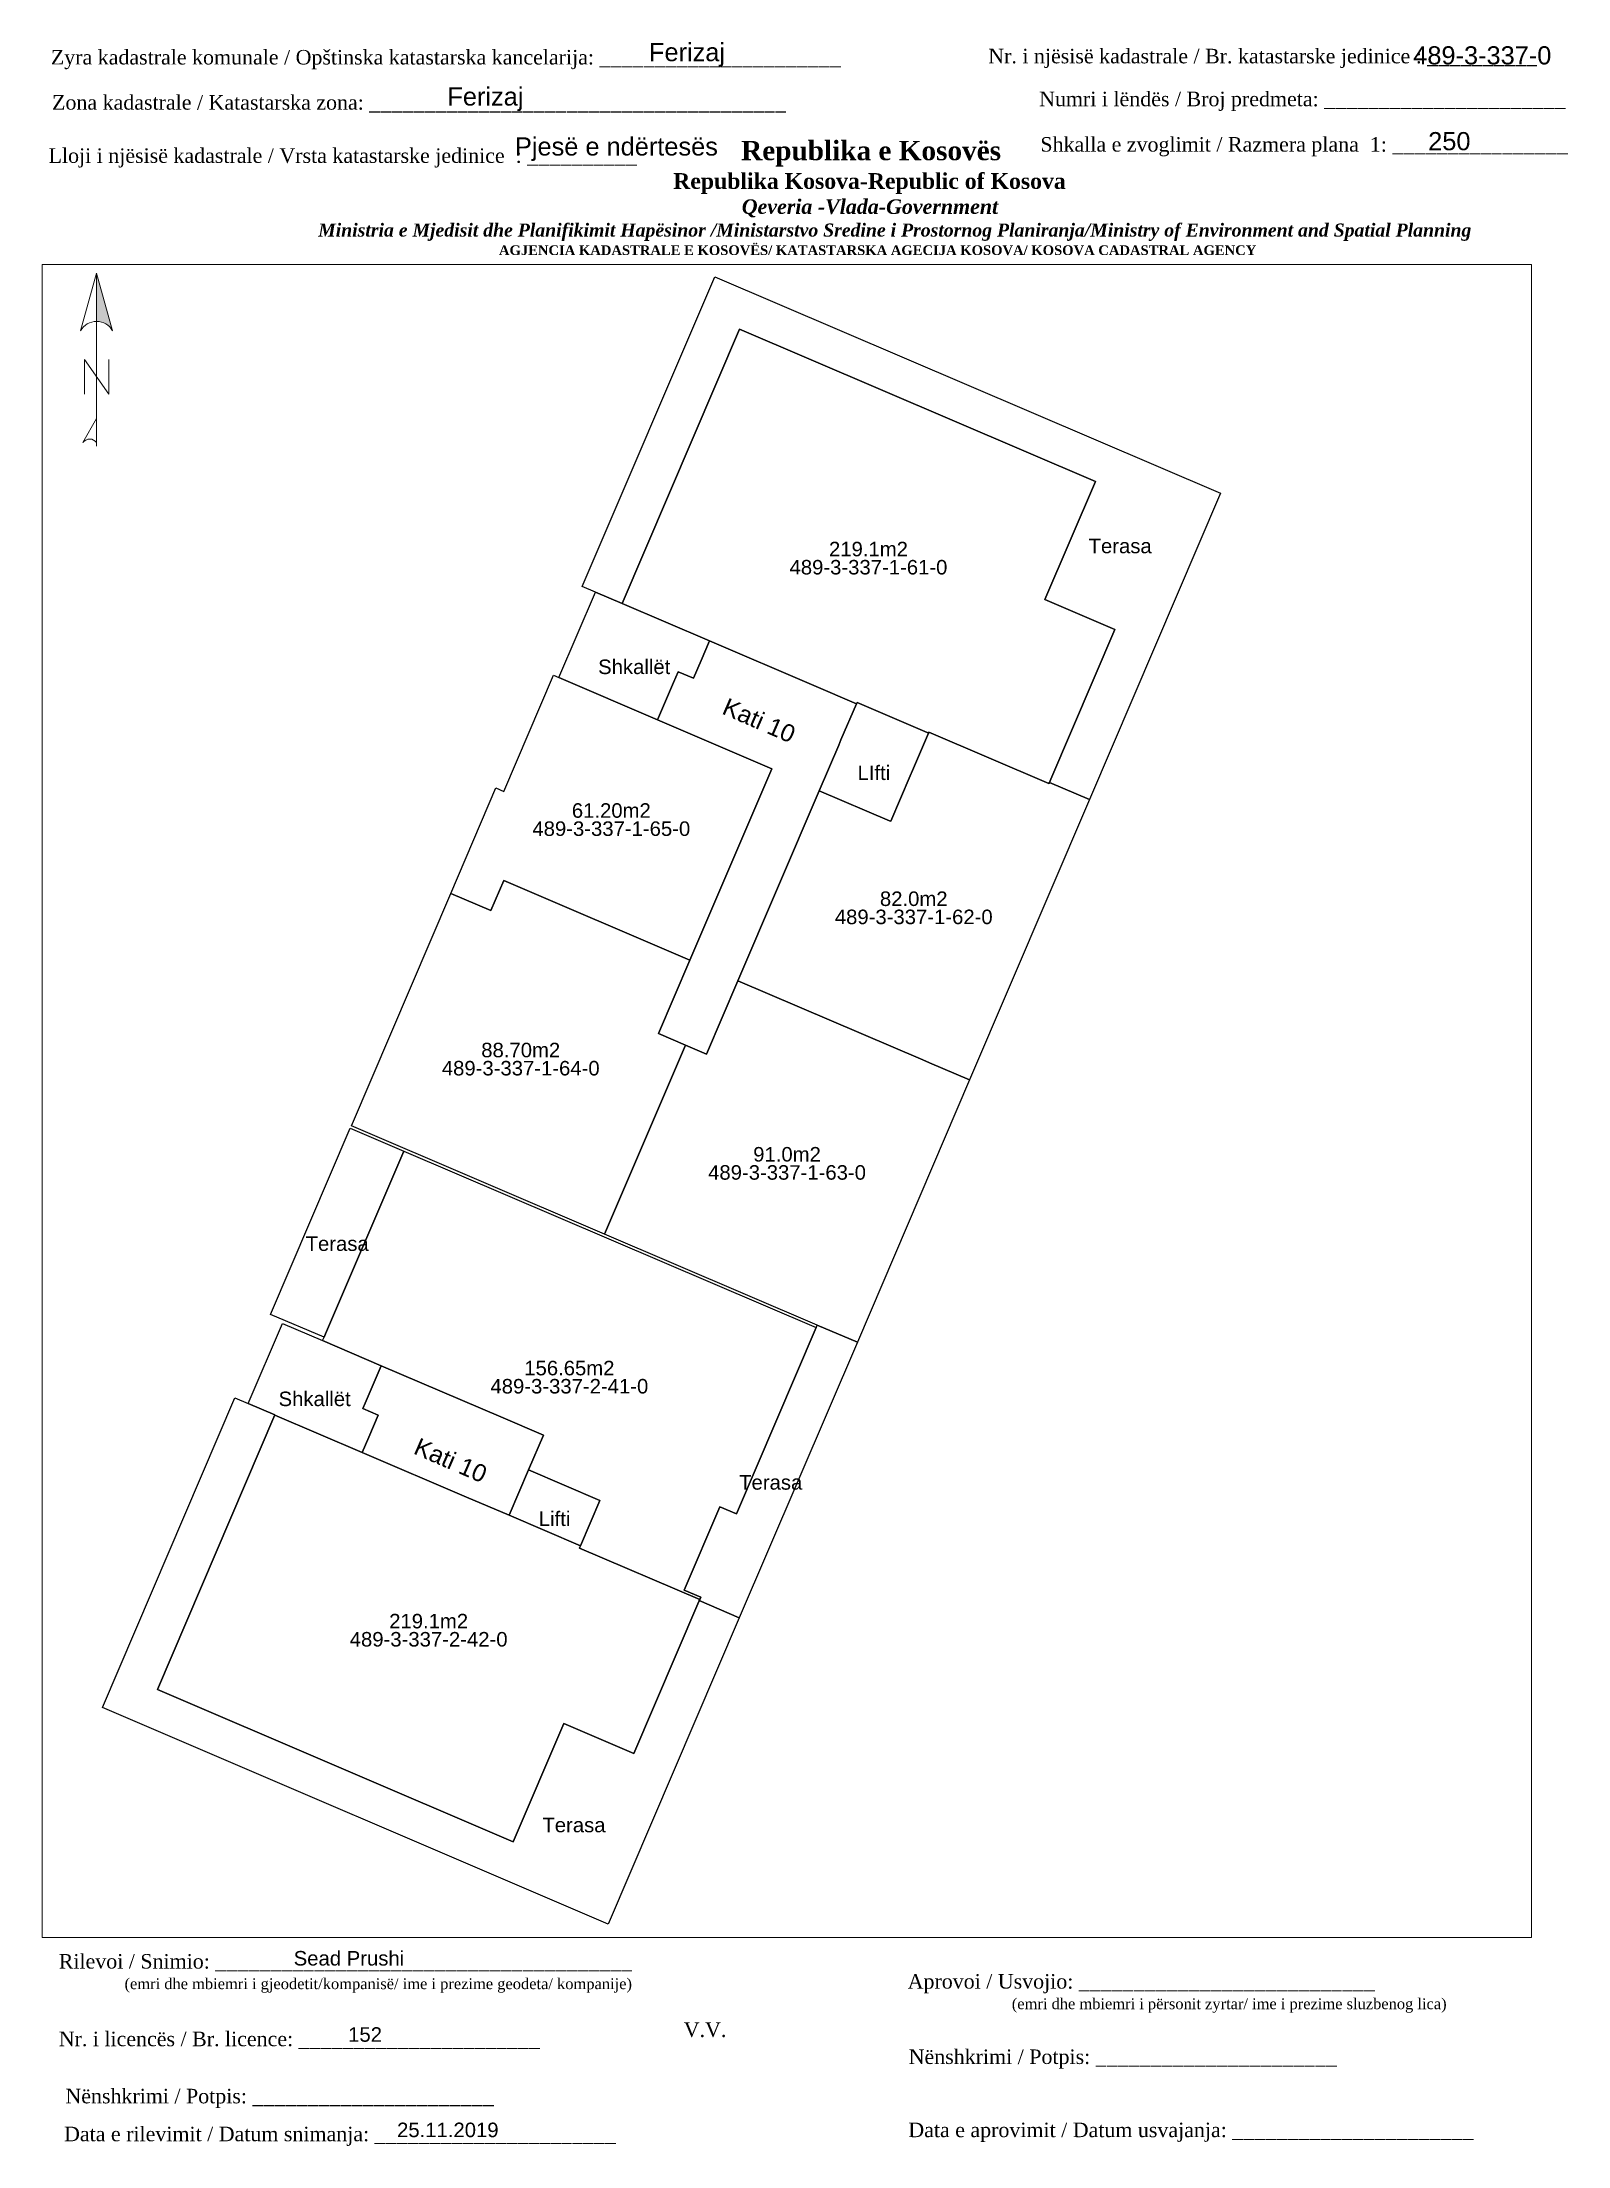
# Paper-space layout '10' of a CAD drawing. Header units: metres, sheet in millimetres. Extents: x 0 to 211, y 2 to 291.
# The model-space entities are those that its viewports show. They can reach past a viewport. Long polylines and large blocks are cut down to what shows.
import ezdxf
from ezdxf.enums import TextEntityAlignment as Align

# ---------------------------------------------------------------- set-up
doc = ezdxf.new("R2010")
doc.units = ezdxf.units.M
doc.layers.get('0').update_dxf_attribs({"lineweight": 0})
for name, color, linetype, lineweight in [('Etazha', 7, 'Continuous', 0), ('Korniza e jashtme', 7, 'Continuous', 0), ('Korniza e jashtme txt', 7, 'Continuous', 0)]:
    doc.layers.add(name, color=color, linetype=linetype, lineweight=lineweight)
for name, color, linetype in [('Kati_10_Unioni_337_Feriza', 7, 'Continuous'), ('nr njesise', 7, 'Continuous'), ('siperfaaqet e njesive', 7, 'Continuous')]:
    doc.layers.add(name, color=color, linetype=linetype)
doc.styles.get("Standard").update_dxf_attribs({"font": 'arial.ttf'})

# ---------------------------------------------------------------- blocks, each defined once
blk = doc.blocks.new('*U54')
at = {"linetype": 'ByBlock', "lineweight": -2}
blk.add_hatch(color=0, dxfattribs=at).paths.add_polyline_path([(0, 562), (0, 301, -0.269143), (87, 250)])
at = {"color": 0, "linetype": 'ByBlock', "lineweight": -2}
for points in [[(87, 250, 0.580323), (-87, 250), (0, 562), (87, 250), (0, 562), (0, 300)], [(0, -356, 0.5), (-75, -356), (0, -225)]]:
    blk.add_lwpolyline(points, format="xyb", dxfattribs=at)
for points in [[(0, -375), (0, 562)], [(-66, -94), (-66, 94), (66, -94), (66, 94)]]:
    blk.add_lwpolyline(points, dxfattribs=at)

msp = doc.modelspace()

# ---------------------------------------------------------------- linework, layer by layer
at = {"layer": 'Kati_10_Unioni_337_Feriza'}
for points in [[(7511893.3739, 4693147.6176), (7511888.8615, 4693137.0738), (7511887.4801, 4693137.6583), (7511887.5293, 4693137.7732), (7511889.7327, 4693142.9219), (7511887.3194, 4693143.9547), (7511889.0622, 4693148.0271), (7511876.8119, 4693153.2697), (7511872.7635, 4693143.8203), (7511871.8479, 4693144.2122), (7511871.3882, 4693144.409), (7511875.9522, 4693155.0734), (7511893.3739, 4693147.6176)], [(7511889.7327, 4693142.9219), (7511887.5293, 4693137.7732), (7511887.4801, 4693137.6583), (7511887.4643, 4693137.6215), (7511883.3273, 4693139.392), (7511883.3135, 4693139.3598), (7511883.2675, 4693139.3795), (7511880.8542, 4693140.4123), (7511880.8345, 4693140.3663), (7511879.3636, 4693140.9958), (7511875.7735, 4693142.5322), (7511872.7673, 4693143.8187), (7511872.7635, 4693143.8203), (7511876.8119, 4693153.2697), (7511889.0622, 4693148.0271), (7511887.3194, 4693143.9547), (7511889.7327, 4693142.9219)], [(7511872.7635, 4693143.8203), (7511872.7673, 4693143.8187), (7511875.7735, 4693142.5322), (7511875.4863, 4693141.8611), (7511875.2227, 4693141.2451), (7511874.6895, 4693141.4733), (7511874.5321, 4693141.1056), (7511873.9813, 4693139.8185), (7511870.5889, 4693141.2703), (7511871.8479, 4693144.2122), (7511872.7635, 4693143.8203)], [(7511879.3636, 4693140.9958), (7511880.8345, 4693140.3663), (7511880.3016, 4693139.121), (7511880.2229, 4693138.9371), (7511879.5541, 4693137.3742), (7511876.753, 4693130.829), (7511875.6729, 4693128.3052), (7511874.942, 4693128.618), (7511874.0181, 4693129.0134), (7511875.0981, 4693131.5371), (7511877.9207, 4693138.1326), (7511873.9813, 4693139.8185), (7511874.5321, 4693141.1056), (7511874.6895, 4693141.4733), (7511875.2227, 4693141.2451), (7511875.4863, 4693141.8611), (7511875.7735, 4693142.5322), (7511879.3636, 4693140.9958)], [(7511870.5889, 4693141.2703), (7511873.9813, 4693139.8185), (7511877.9207, 4693138.1326), (7511875.0981, 4693131.5371), (7511868.6855, 4693134.2811), (7511868.243, 4693133.247), (7511866.87, 4693133.8346), (7511866.864, 4693133.8372), (7511868.4181, 4693137.4686), (7511868.6939, 4693137.3506), (7511870.405, 4693141.349), (7511870.5889, 4693141.2703)], [(7511882.6822, 4693137.8846), (7511882.0133, 4693136.3218), (7511881.9673, 4693136.3414), (7511879.5541, 4693137.3742), (7511880.2229, 4693138.9371), (7511880.3016, 4693139.121), (7511880.8345, 4693140.3663), (7511880.8542, 4693140.4123), (7511883.2675, 4693139.3795), (7511883.3135, 4693139.3598), (7511882.7609, 4693138.0685), (7511882.6822, 4693137.8846)], [(7511887.4643, 4693137.6215), (7511887.4801, 4693137.6583), (7511888.8615, 4693137.0738), (7511884.7316, 4693127.4172), (7511883.3514, 4693128.0076), (7511883.3492, 4693128.0059), (7511883.1194, 4693128.1042), (7511876.753, 4693130.829), (7511879.5541, 4693137.3742), (7511881.9673, 4693136.3414), (7511882.0133, 4693136.3218), (7511882.6822, 4693137.8846), (7511882.7609, 4693138.0685), (7511883.3135, 4693139.3598), (7511883.3273, 4693139.392), (7511887.4643, 4693137.6215)], [(7511875.0981, 4693131.5371), (7511874.0181, 4693129.0134), (7511874.942, 4693128.618), (7511872.1564, 4693122.109), (7511863.4471, 4693125.8362), (7511866.87, 4693133.8346), (7511868.243, 4693133.247), (7511868.6855, 4693134.2811), (7511875.0981, 4693131.5371)], [(7511883.1194, 4693128.1042), (7511883.3492, 4693128.0059), (7511883.3514, 4693128.0076), (7511884.7316, 4693127.4172), (7511880.8658, 4693118.3818), (7511879.4836, 4693118.9733), (7511872.1564, 4693122.109), (7511874.942, 4693128.618), (7511875.6729, 4693128.3052), (7511876.753, 4693130.829), (7511883.1194, 4693128.1042)], [(7511865.2425, 4693124.965), (7511862.5474, 4693118.6674), (7511862.4982, 4693118.5525), (7511860.6595, 4693119.3394), (7511863.4038, 4693125.7519), (7511865.2425, 4693124.965)], [(7511879.4464, 4693118.8863), (7511876.7002, 4693112.4692), (7511876.1256, 4693112.7151), (7511874.898, 4693109.8468), (7511875.4722, 4693109.5999), (7511875.4392, 4693109.5227), (7511871.3021, 4693111.2932), (7511871.2975, 4693111.2952), (7511871.3113, 4693111.3274), (7511871.331, 4693111.3733), (7511871.9998, 4693112.9362), (7511869.5452, 4693113.9867), (7511870.0562, 4693115.1808), (7511868.5854, 4693115.8107), (7511864.4623, 4693117.5758), (7511862.449, 4693118.4376), (7511862.4982, 4693118.5525), (7511862.5474, 4693118.6674), (7511865.2425, 4693124.965), (7511879.4464, 4693118.8863)], [(7511862.449, 4693118.4376), (7511864.4623, 4693117.5758), (7511863.9116, 4693116.2889), (7511863.8329, 4693116.105), (7511864.3661, 4693115.8768), (7511864.0396, 4693115.1138), (7511863.8153, 4693114.5897), (7511860.809, 4693115.8763), (7511860.8053, 4693115.8779), (7511859.8897, 4693116.2697), (7511861.07, 4693119.0278), (7511862.449, 4693118.4376)], [(7511880.8658, 4693118.3818), (7511876.8, 4693108.89), (7511875.4235, 4693109.4859), (7511875.4392, 4693109.5227), (7511875.4722, 4693109.5999), (7511874.898, 4693109.8468), (7511876.1256, 4693112.7151), (7511876.7002, 4693112.4692), (7511879.4464, 4693118.8863), (7511879.4836, 4693118.9733), (7511880.8658, 4693118.3818)], [(7511868.5854, 4693115.8107), (7511870.0562, 4693115.1808), (7511869.5452, 4693113.9867), (7511868.8763, 4693112.4238), (7511867.4054, 4693113.0533), (7511863.8153, 4693114.5897), (7511864.0396, 4693115.1138), (7511864.3661, 4693115.8768), (7511863.8329, 4693116.105), (7511863.9116, 4693116.2889), (7511864.4623, 4693117.5758), (7511868.5854, 4693115.8107)], [(7511856.7644, 4693106.4254), (7511869.0147, 4693101.1827), (7511870.7575, 4693105.2551), (7511873.1708, 4693104.2223), (7511875.3743, 4693109.371), (7511875.4211, 4693109.4802), (7511875.4235, 4693109.4859), (7511876.8, 4693108.89), (7511872.2877, 4693098.3462), (7511854.8661, 4693105.802), (7511859.43, 4693116.4664), (7511859.8897, 4693116.2697), (7511860.8053, 4693115.8779), (7511856.7644, 4693106.4254)], [(7511875.3743, 4693109.371), (7511873.1708, 4693104.2223), (7511870.7575, 4693105.2551), (7511869.0147, 4693101.1827), (7511856.7644, 4693106.4254), (7511860.8053, 4693115.8779), (7511860.809, 4693115.8763), (7511863.8153, 4693114.5897), (7511867.4054, 4693113.0533), (7511868.8763, 4693112.4238), (7511871.331, 4693111.3733), (7511871.3113, 4693111.3274), (7511871.2975, 4693111.2952), (7511871.3021, 4693111.2932), (7511875.4392, 4693109.5227), (7511875.4235, 4693109.4859), (7511875.4211, 4693109.4802), (7511875.3743, 4693109.371)], [(7511871.9998, 4693112.9362), (7511871.331, 4693111.3733), (7511868.8763, 4693112.4238), (7511869.5452, 4693113.9867), (7511871.9998, 4693112.9362)]]:
    msp.add_lwpolyline(points, close=True, dxfattribs=at)

# ---------------------------------------------------------------- texts
at = {"layer": 'Etazha', "char_height": 0.6, "attachment_point": 1, "rotation": 336.5815982}
for insert in [(7511876.40434, 4693140.58888), (7511865.78148, 4693115.1117)]:
    msp.add_mtext_dynamic_manual_height_columns('Kati 10', width=5.1908266, gutter_width=1, heights=[0], dxfattribs=dict(at, insert=insert))
at = {"layer": 'nr njesise'}
for s, p in [('Terasa', (7511889.91545, 4693145.55106)), ('489-3-337-1-61-0', (7511881.2481, 4693144.8206)), ('Shkallët', (7511873.1812, 4693141.39035)), ('LIfti', (7511881.4338, 4693137.74205)), ('489-3-337-1-65-0', (7511872.39235, 4693135.81805)), ('489-3-337-1-62-0', (7511882.80725, 4693132.7796)), ('489-3-337-1-64-0', (7511869.2726, 4693127.57005)), ('489-3-337-1-63-0', (7511878.444, 4693123.9804)), ('Terasa', (7511862.951, 4693121.5272)), ('489-3-337-2-41-0', (7511870.9477, 4693116.61885)), ('Shkallët', (7511862.176, 4693116.18375)), ('Terasa', (7511877.8819, 4693113.30665)), ('Lifti', (7511870.43805, 4693112.055)), ('489-3-337-2-42-0', (7511866.1018, 4693107.9053)), ('Terasa', (7511871.10613, 4693101.50957))]:
    msp.add_text(s, height=0.5, dxfattribs=at).set_placement(p, align=Align.CENTER)
at = {"layer": 'siperfaaqet e njesive'}
for s, p in [('219.1m2', (7511881.2481, 4693145.4456)), ('61.20m2', (7511872.39235, 4693136.44305)), ('82.0m2', (7511882.80725, 4693133.4046)), ('88.70m2', (7511869.2726, 4693128.19505)), ('91.0m2', (7511878.444, 4693124.6054)), ('156.65m2', (7511870.9477, 4693117.24385)), ('219.1m2', (7511866.1018, 4693108.5303))]:
    msp.add_text(s, height=0.5, dxfattribs=at).set_placement(p, align=Align.CENTER)

psp = doc.layouts.new('10')

# ---------------------------------------------------------------- block references
at = {"xscale": 0.0254, "yscale": 0.0254, "zscale": 0.0254}
psp.add_blockref('*U54', (7.95, 245.33), dxfattribs=at)

# ---------------------------------------------------------------- texts
at = {"layer": 'Korniza e jashtme txt', "attachment_point": 1}
for s, insert, char_height, width in [('{\\fTimes New Roman|b0|i0|c0|p18; Zyra kadastrale komunale / Opštinska katastarska kancelarija: ______________________}', (0.89, 290.36), 2, 114.6874), ('Ferizaj', (84.04, 291.31), 2.5, 19.3474), ('{\\fTimes New Roman|b0|i0|c0|p18;Nr. i njësisë kadastrale / Br. katastarske jedinice : __________}', (130.78, 290.52), 2, 98.5379), ('489-3-337-0', (189.32, 290.87), 2.5, 23.5616), ('{\\fTimes New Roman|b0|i0|c0|p18; Zona kadastrale / Katastarska zona: ______________________________________}', (1.06, 284.14), 2, 101.8807), ('Ferizaj', (56.27, 285.2), 2.5, 40.037), ('{\\fTimes New Roman|b0|i0|c0|p18; Numri i lëndës / Broj predmeta: ______________________}', (137.03, 284.61), 2, 83.344), ('Pjesë e ndërtesës', (65.58, 278.32), 2.5, 35.6159), ('{\\fTimes New Roman|b0|i0|c0|p18; Shkalla e zvoglimit / Razmera plana  1: ________________}', (137.2, 278.36), 2, 98.5379), ('250', (191.38, 279.05), 2.5, 19.3474), ('{\\fTimes New Roman|b0|i0|c0|p18; Lloji i njësisë kadastrale / Vrsta katastarske jedinice  : __________ }', (0.58, 276.81), 2, 108.0893), ('\\pi77.297;{\\fBook Antiqua|b1|i0|c0|p18;\\H1.333x;Republika e Kosovës\\fTimes New Roman|b1|i0|c0|p18;\\P\\pi67.927;\\fBook Antiqua|b1|i0|c0|p18;\\H0.8125x;Republika Kosova-Republic of Kosova\\fTimes New Roman|b1|i0|c0|p18;\\P\\pi77.378;\\fBook Antiqua|b1|i1|c0|p18;\\H0.9233x;Qeveria -Vlada-Government \\P\\pi13.032,l6,t23.033;\\fTimes New Roman|b1|i1|c0|p18;\\H0.9x;Ministria e Mjedisit dhe Planifikimit Hapësinor /Ministarstvo Sredine i Prostornog Planiranja/Ministry of Environment and Spatial Planning\\P\\pi43.931,l0,tz;\\fBook Antiqua|b1|i0|c0|p18;\\H0.7406x;AGJENCIA KADASTRALE E KOSOVËS/ KATASTARSKA AGECIJA KOSOVA/ KOSOVA CADASTRAL AGENCY}', (19.44, 277.84), 2, 191.8237), ('{\\fTimes New Roman|b0|i0|c0|p18; Rilevoi / Snimio: ______________________________________\\P             \\H0.75x;(emri dhe mbiemri i gjeodetit/kompanisë/ ime i prezime geodeta/ kompanije)}', (1.98, 28.1), 2, 114.6874), ('{\\fTimes New Roman|b0|i0|c0|p18; Aprovoi / Usvojio: ___________________________\\P                    \\H0.75x;(emri dhe mbiemri i përsonit zyrtar/ ime i prezime sluzbenog lica)}', (118.92, 25.34), 2, 114.6874), ('{\\fTimes New Roman|b0|i0|c0|p18; Nr. i licencës / Br. licence: ______________________\\P                                }', (1.98, 17.41), 2, 114.6874), ('{\\fTimes New Roman|b0|i0|c0|p18;V.V.                                 }', (88.83, 18.68), 2, 114.6874), ('{\\fTimes New Roman|b0|i0|c0|p18; Nënshkrimi / Potpis: ______________________\\P                                 }', (119.06, 14.96), 2, 114.6874), ('{\\fTimes New Roman|b0|i0|c0|p18; Nënshkrimi / Potpis: ______________________\\P                                 }', (2.9, 9.54), 2, 114.6874), ('{\\fTimes New Roman|b0|i0|c0|p18; Data e rilevimit / Datum snimanja: ______________________\\P                                 }', (2.71, 4.32), 2, 114.6874), ('{\\fTimes New Roman|b0|i0|c0|p18; Data e aprovimit / Datum usvajanja: ______________________\\P                                 }', (119.01, 4.88), 2, 114.6874)]:
    psp.add_mtext(s, dxfattribs=dict(at, insert=insert, char_height=char_height, width=width))
at = {"layer": 'Korniza e jashtme txt', "char_height": 2, "attachment_point": 1}
for s, insert in [('Sead Prushi', (35.1, 28.52)), ('152', (42.6, 18.02)), ('25.11.2019', (49.34, 4.88))]:
    psp.add_mtext_dynamic_manual_height_columns(s, width=35.5, gutter_width=1, heights=[0], dxfattribs=dict(at, insert=insert))

# ---------------------------------------------------------------- viewports
at = {"layer": 'Korniza e jashtme', "view_target_point": (7499131.0952, 4689980.51589), "view_twist_angle": 360}
psp.add_viewport(center=(103.03, 145.6), size=(205.19, 230.402), view_center_point=(12747.34164, 3146.17532), view_height=57.600512, dxfattribs=at)

doc.saveas('drawing.dxf')
